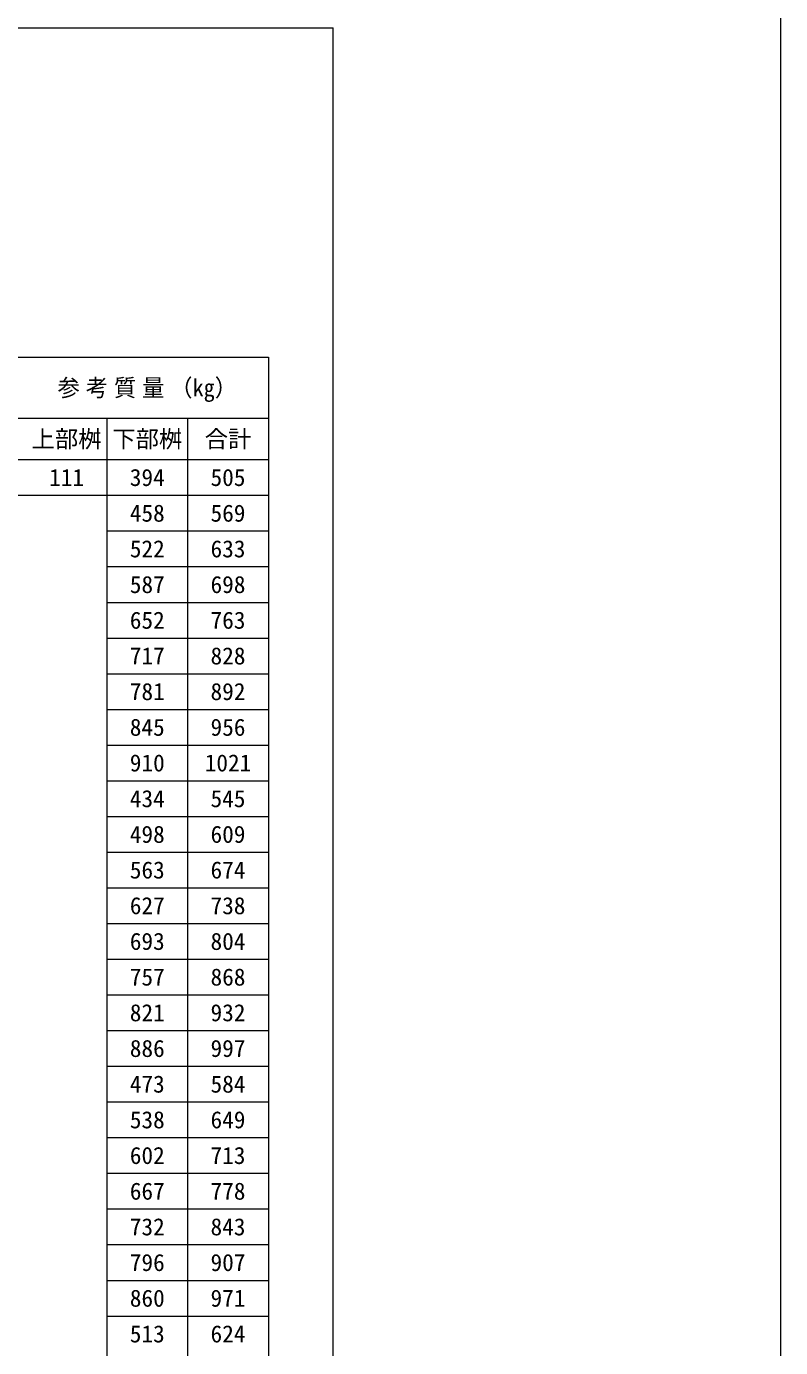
# Model space of a CAD drawing. Units: millimetres, scale not verified. Extents: x -44570 to -19804, y 69050 to 91573.
# Drawn here: x -34196 to -32187, y 79277 to 82794 of the extents above; entities that cross this region are included whole.
import ezdxf
from ezdxf.enums import TextEntityAlignment as Align

# ---------------------------------------------------------------- set-up
doc = ezdxf.new("R2010")
doc.units = ezdxf.units.MM
doc.header["$LTSCALE"] = 30
for name, color, linetype, lineweight in [('DEFPOINTS_3', 8, 'Continuous', 0), ('寸法線', 7, 'Continuous', 9), ('枠', 5, 'Continuous', 5)]:
    doc.layers.add(name, color=color, linetype=linetype, lineweight=lineweight)
doc.styles.add('ＭＳ ゴシック', font='')
doc.styles.add('ＭＳ Ｐゴシック', font='')
doc.styles.get('ＭＳ ゴシック').set_extended_font_data('MS Gothic')
doc.styles.get('ＭＳ Ｐゴシック').set_extended_font_data('MS PGothic')

msp = doc.modelspace()

# ---------------------------------------------------------------- linework, layer by layer
at = {"layer": 'DEFPOINTS_3'}
msp.add_line((-36266.12, 81546.23), (-33981.12, 81546.23), dxfattribs=at)
at = {"layer": '寸法線', "lineweight": 13}
for p, q in [((-38076.12, 81913.85), (-33551.12, 81913.85)), ((-33551.12, 81913.85), (-33551.12, 81641.23)), ((-38076.12, 81751.23), (-33551.12, 81751.23)), ((-33981.12, 81751.23), (-33981.12, 81641.23)), ((-33766.12, 81751.23), (-33766.12, 81641.23)), ((-38076.12, 81641.23), (-33551.12, 81641.23)), ((-33981.12, 81641.23), (-33981.12, 77176.23)), ((-33766.12, 81641.23), (-33766.12, 77176.23)), ((-33551.12, 81641.23), (-33551.12, 77176.23)), ((-33981.12, 81546.23), (-33551.12, 81546.23)), ((-33981.12, 81451.23), (-33551.12, 81451.23)), ((-33981.12, 81356.23), (-33551.12, 81356.23)), ((-33981.12, 81261.23), (-33551.12, 81261.23)), ((-33981.12, 81166.23), (-33551.12, 81166.23)), ((-33981.12, 81071.23), (-33551.12, 81071.23)), ((-33981.12, 80976.23), (-33551.12, 80976.23)), ((-33981.12, 80881.23), (-33551.12, 80881.23)), ((-33981.12, 80786.23), (-33551.12, 80786.23)), ((-33981.12, 80691.23), (-33551.12, 80691.23)), ((-33981.12, 80596.23), (-33551.12, 80596.23)), ((-33981.12, 80501.23), (-33551.12, 80501.23)), ((-33981.12, 80406.23), (-33551.12, 80406.23)), ((-33981.12, 80311.23), (-33551.12, 80311.23)), ((-33981.12, 80216.23), (-33551.12, 80216.23)), ((-33981.12, 80121.23), (-33551.12, 80121.23)), ((-33981.12, 80026.23), (-33551.12, 80026.23)), ((-33981.12, 79931.23), (-33551.12, 79931.23)), ((-33981.12, 79836.23), (-33551.12, 79836.23)), ((-33981.12, 79741.23), (-33551.12, 79741.23)), ((-33981.12, 79646.23), (-33551.12, 79646.23)), ((-33981.12, 79551.23), (-33551.12, 79551.23)), ((-33981.12, 79456.23), (-33551.12, 79456.23)), ((-33981.12, 79361.23), (-33551.12, 79361.23))]:
    msp.add_line(p, q, dxfattribs=at)
at = {"layer": '枠', "lineweight": 20}
for p, q in [((-32186.95, 90646.38), (-32186.95, 69049.66)), ((-43378.22, 82791.08), (-33378.22, 82791.08)), ((-33378.22, 75898.23), (-33378.22, 82791.08))]:
    msp.add_line(p, q, dxfattribs=at)

# ---------------------------------------------------------------- texts
at = {"layer": '寸法線', "style": 'ＭＳ Ｐゴシック', "width": 0.95}
msp.add_text('参 考 質 量 （㎏）', height=45.73, dxfattribs=at).set_placement((-33873.62, 81832.54), align=Align.MIDDLE_CENTER)
at = {"layer": '寸法線', "style": 'ＭＳ ゴシック'}
for s, p in [('上部桝', (-34088.62, 81696.23)), ('下部桝', (-33873.62, 81696.23)), ('合計', (-33658.62, 81696.23)), ('111', (-34088.62, 81593.73)), ('394', (-33873.62, 81593.73)), ('505', (-33658.62, 81593.73)), ('458', (-33873.62, 81498.73)), ('569', (-33658.62, 81498.73)), ('522', (-33873.62, 81403.73)), ('633', (-33658.62, 81403.73)), ('587', (-33873.62, 81308.73)), ('698', (-33658.62, 81308.73)), ('652', (-33873.62, 81213.73)), ('763', (-33658.62, 81213.73)), ('717', (-33873.62, 81118.73)), ('828', (-33658.62, 81118.73)), ('781', (-33873.62, 81023.73)), ('892', (-33658.62, 81023.73)), ('845', (-33873.62, 80928.73)), ('956', (-33658.62, 80928.73)), ('910', (-33873.62, 80833.73)), ('1021', (-33658.62, 80833.73)), ('434', (-33873.62, 80738.73)), ('545', (-33658.62, 80738.73)), ('498', (-33873.62, 80643.73)), ('609', (-33658.62, 80643.73)), ('563', (-33873.62, 80548.73)), ('674', (-33658.62, 80548.73)), ('627', (-33873.62, 80453.73)), ('738', (-33658.62, 80453.73)), ('693', (-33873.62, 80358.73)), ('804', (-33658.62, 80358.73)), ('757', (-33873.62, 80263.73)), ('868', (-33658.62, 80263.73)), ('821', (-33873.62, 80168.73)), ('932', (-33658.62, 80168.73)), ('886', (-33873.62, 80073.73)), ('997', (-33658.62, 80073.73)), ('473', (-33873.62, 79978.73)), ('584', (-33658.62, 79978.73)), ('538', (-33873.62, 79883.73)), ('649', (-33658.62, 79883.73)), ('602', (-33873.62, 79788.73)), ('713', (-33658.62, 79788.73)), ('667', (-33873.62, 79693.73)), ('778', (-33658.62, 79693.73)), ('732', (-33873.62, 79598.73)), ('843', (-33658.62, 79598.73)), ('796', (-33873.62, 79503.73)), ('907', (-33658.62, 79503.73)), ('860', (-33873.62, 79408.73)), ('971', (-33658.62, 79408.73)), ('513', (-33873.62, 79313.73)), ('624', (-33658.62, 79313.73))]:
    msp.add_text(s, height=45.57, dxfattribs=at).set_placement(p, align=Align.MIDDLE_CENTER)

doc.saveas('drawing.dxf')
